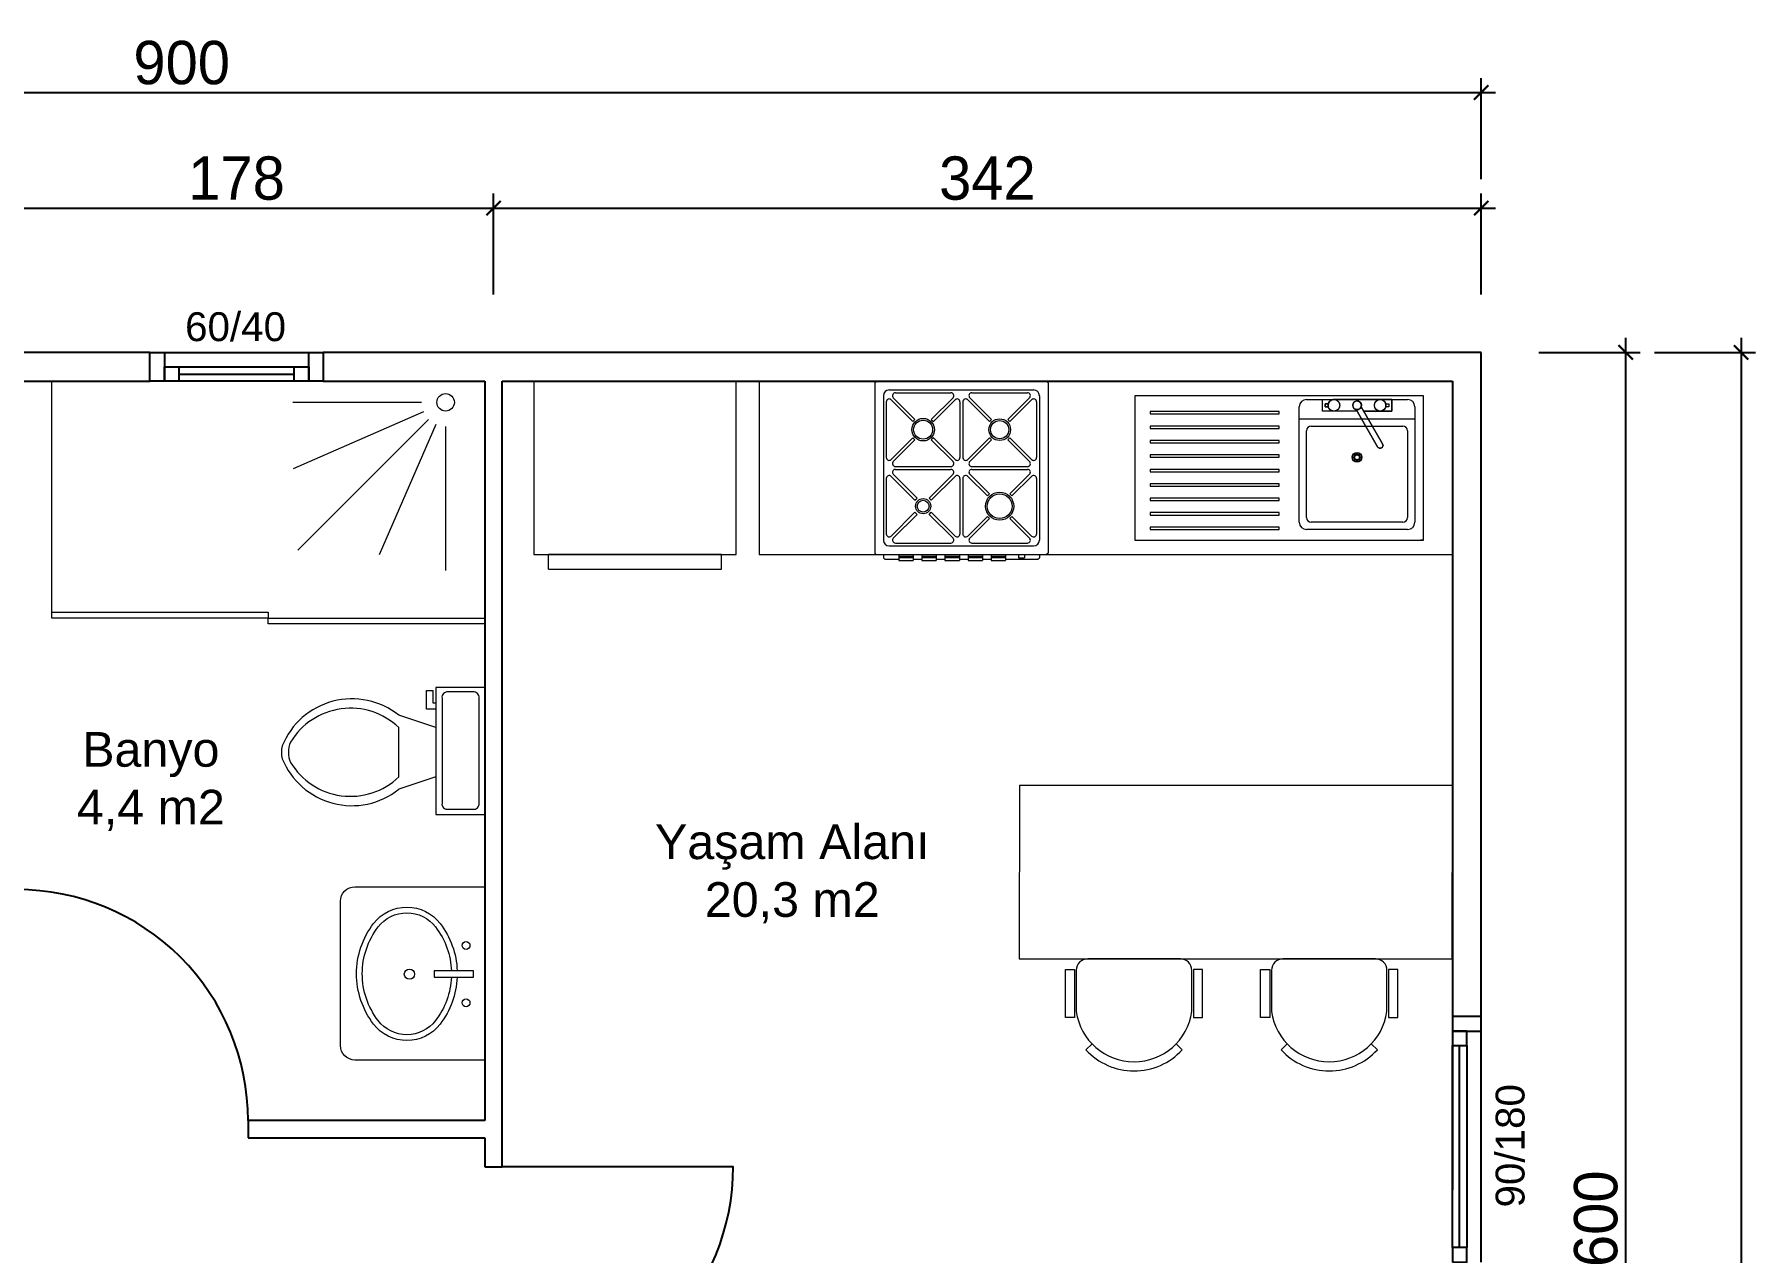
# Model space of a CAD drawing. Header units: inches. Extents: x 321 to 21697, y 7 to 6462.
# Drawn here: x 17671 to 18267, y 4582 to 5004 of the extents above; entities that cross this region are included whole.
import ezdxf

# ---------------------------------------------------------------- set-up
doc = ezdxf.new("R2010")
doc.units = ezdxf.units.IN
doc.header["$MEASUREMENT"] = 0
doc.layers.add('Kapı', color=154, linetype='Continuous', true_color=0x0c4697)
doc.layers.add('Pencere', color=141, linetype='Continuous')
doc.layers.add('tefris', color=8, linetype='Continuous', lineweight=5)
doc.layers.add('tefriş', color=8, linetype='Continuous', lineweight=0)
doc.styles.add('DIŞ ÖLÇÜ', font='FRAMDCN.TTF', dxfattribs={"height": 15})
doc.styles.get("Standard").update_dxf_attribs({"font": 'arial.ttf'})
doc.dimstyles.new('YAZI STİLİ', dxfattribs={"dimscale": 0.5, "dimtxt": 15, "dimasz": 10, "dimexe": 10, "dimexo": 10, "dimgap": 5, "dimtad": 1, "dimdec": 0, "dimtxsty": 'DIŞ ÖLÇÜ', "dimblk": 'ARCHTICK', "dimcen": 2.5, "dimdle": 10, "dimadec": 0, "dimazin": 0, "dimtfac": 1, "dimtdec": 0, "dimtix": 1, "dimtmove": 0, "dimatfit": 3, "dimldrblk": 'ARCHTICK', "dimfxl": 60, "dimfxlon": 1, "dimlwd": -1, "dimlwe": -1, "dimarcsym": 0})

# ---------------------------------------------------------------- blocks, each defined once
blk = doc.blocks.new('fewfe-flat-1')
at = {"layer": 'tefriş'}
for p, q in [((6.16, 29.99), (-14.84, 29.99)), ((-14.84, 29.99), (-14.84, 25.99)), ((-14.84, 25.99), (6.16, 25.99)), ((3.5, 25.25), (-14.5, 25.25)), ((6.16, 25.99), (6.16, 29.99)), ((-19.5, 20.25), (-19.5, -20.25)), ((17.67, 18.38), (20.27, 21.06)), ((17.67, -18.38), (20.27, -21.06)), ((-14.84, -26.01), (6.16, -26.01)), ((-14.84, -30.01), (-14.84, -26.01)), ((6.16, -30.01), (-14.84, -30.01)), ((-14.5, -25.25), (-7.9, -25.25)), ((-7.9, -25.25), (3.5, -25.25)), ((6.16, -26.01), (6.16, -30.01))]:
    blk.add_line(p, q, dxfattribs=at)
for centre, radius, start, end in [((-14.5, 20.25), 5, 90, 180), ((0, 0), 25.5, 277.87991, 82.12009), ((0.86, 0), 28.63, 312.66342, 47.33658), ((-14.5, -20.25), 5, 180, 270)]:
    blk.add_arc(centre, radius, start, end, dxfattribs=at)
blk = doc.blocks.new('_ArchTick')
at = {"color": 0, "linetype": 'ByBlock', "const_width": 0.15}
blk.add_lwpolyline([(-0.5, -0.5), (0.5, 0.5)], dxfattribs=at)
blk = doc.blocks.new('*D456')
at = {"color": 0, "transparency": 16777216}
for p, q in [((17652.36, 4913.79), (17652.36, 4948.79)), ((17830.36, 4913.79), (17830.36, 4948.79)), ((17647.36, 4943.79), (17835.36, 4943.79))]:
    blk.add_line(p, q, dxfattribs=at)
at = {"layer": 'Defpoints', "color": 0, "transparency": 16777216}
for p in [(17830.36, 4943.79), (17652.36, 4883.79), (17830.36, 4883.79)]:
    blk.add_point(p, dxfattribs=at)
at = {"color": 0, "transparency": 16777216, "xscale": 5, "yscale": 5, "zscale": 5, "rotation": 180}
blk.add_blockref('_ArchTick', (17652.36, 4943.79), dxfattribs=at)
at = {"color": 0, "transparency": 16777216, "xscale": 5, "yscale": 5, "zscale": 5}
blk.add_blockref('_ArchTick', (17830.36, 4943.79), dxfattribs=at)
at = {"color": 0, "transparency": 16777216, "insert": (17741.36, 4954.06), "char_height": 15, "attachment_point": 5, "style": 'DIŞ ÖLÇÜ'}
blk.add_mtext('178', dxfattribs=at)
blk = doc.blocks.new('*D457')
at = {"color": 0, "transparency": 16777216}
for p, q in [((17830.36, 4913.79), (17830.36, 4948.79)), ((18172.36, 4913.79), (18172.36, 4948.79)), ((17825.36, 4943.79), (18177.36, 4943.79))]:
    blk.add_line(p, q, dxfattribs=at)
at = {"layer": 'Defpoints', "color": 0, "transparency": 16777216}
for p in [(18172.36, 4943.79), (18172.36, 4893.79), (17830.36, 4883.79)]:
    blk.add_point(p, dxfattribs=at)
at = {"color": 0, "transparency": 16777216, "xscale": 5, "yscale": 5, "zscale": 5, "rotation": 180}
blk.add_blockref('_ArchTick', (17830.36, 4943.79), dxfattribs=at)
at = {"color": 0, "transparency": 16777216, "xscale": 5, "yscale": 5, "zscale": 5}
blk.add_blockref('_ArchTick', (18172.36, 4943.79), dxfattribs=at)
at = {"color": 0, "transparency": 16777216, "insert": (18001.36, 4954.06), "char_height": 15, "attachment_point": 5, "style": 'DIŞ ÖLÇÜ'}
blk.add_mtext('342', dxfattribs=at)
blk = doc.blocks.new('*D458')
at = {"color": 0, "transparency": 16777216}
for p, q in [((18192.36, 4893.79), (18227.36, 4893.79)), ((18222.36, 4898.79), (18222.36, 4288.79)), ((18192.36, 4293.79), (18227.36, 4293.79))]:
    blk.add_line(p, q, dxfattribs=at)
at = {"layer": 'Defpoints', "color": 0, "transparency": 16777216}
for p in [(18172.36, 4893.79), (18172.36, 4293.79), (18222.36, 4293.79)]:
    blk.add_point(p, dxfattribs=at)
at = {"color": 0, "transparency": 16777216, "xscale": 5, "yscale": 5, "zscale": 5}
for p, rotation in [((18222.36, 4893.79), 90), ((18222.36, 4293.79), 270)]:
    blk.add_blockref('_ArchTick', p, dxfattribs=dict(at, rotation=rotation))
at = {"color": 0, "transparency": 16777216, "insert": (18212.09, 4593.79), "char_height": 15, "attachment_point": 5, "rotation": 90, "style": 'DIŞ ÖLÇÜ'}
blk.add_mtext('600', dxfattribs=at)
blk = doc.blocks.new('*D451')
at = {"color": 0, "transparency": 16777216}
for p, q in [((17272.36, 4953.79), (17272.36, 4988.79)), ((18172.36, 4953.79), (18172.36, 4988.79)), ((17267.36, 4983.79), (18177.36, 4983.79))]:
    blk.add_line(p, q, dxfattribs=at)
at = {"layer": 'Defpoints', "color": 0, "transparency": 16777216}
for p in [(18172.36, 4983.79), (17272.36, 4893.79), (18172.36, 4893.79)]:
    blk.add_point(p, dxfattribs=at)
at = {"color": 0, "transparency": 16777216, "xscale": 5, "yscale": 5, "zscale": 5, "rotation": 180}
blk.add_blockref('_ArchTick', (17272.36, 4983.79), dxfattribs=at)
at = {"color": 0, "transparency": 16777216, "xscale": 5, "yscale": 5, "zscale": 5}
blk.add_blockref('_ArchTick', (18172.36, 4983.79), dxfattribs=at)
at = {"color": 0, "transparency": 16777216, "insert": (17722.36, 4994.06), "char_height": 15, "attachment_point": 5, "style": 'DIŞ ÖLÇÜ'}
blk.add_mtext('900', dxfattribs=at)
blk = doc.blocks.new('*D452')
at = {"color": 0, "transparency": 16777216}
for p, q in [((18232.36, 4893.79), (18267.36, 4893.79)), ((18262.36, 4898.79), (18262.36, 4043.79)), ((18232.36, 4048.79), (18267.36, 4048.79))]:
    blk.add_line(p, q, dxfattribs=at)
at = {"layer": 'Defpoints', "color": 0, "transparency": 16777216}
for p in [(18172.36, 4893.79), (18172.36, 4048.79), (18262.36, 4048.79)]:
    blk.add_point(p, dxfattribs=at)
at = {"color": 0, "transparency": 16777216, "xscale": 5, "yscale": 5, "zscale": 5}
for p, rotation in [((18262.36, 4893.79), 90), ((18262.36, 4048.79), 270)]:
    blk.add_blockref('_ArchTick', p, dxfattribs=dict(at, rotation=rotation))
at = {"color": 0, "transparency": 16777216, "insert": (18252.09, 4471.29), "char_height": 15, "attachment_point": 5, "rotation": 90, "style": 'DIŞ ÖLÇÜ'}
blk.add_mtext('845', dxfattribs=at)

msp = doc.modelspace()

# ---------------------------------------------------------------- linework, layer by layer
at = {"lineweight": 25}
for p, q in [((17711.36, 4893.79), (17272.36, 4893.79)), ((17711.36, 4883.79), (17711.36, 4893.79)), ((18172.36, 4893.79), (17771.36, 4893.79)), ((17771.36, 4893.79), (17771.36, 4883.79)), ((18172.36, 4603.79), (18172.36, 4893.79)), ((17655.36, 4883.79), (17711.36, 4883.79)), ((17771.36, 4883.79), (17827.36, 4883.79)), ((17827.36, 4883.79), (17827.36, 4627.79)), ((17833.36, 4621.79), (17833.36, 4883.79)), ((17833.36, 4883.79), (18162.36, 4883.79)), ((18162.36, 4883.79), (18162.36, 4603.79)), ((18172.36, 4663.79), (18162.36, 4663.79)), ((18172.36, 4663.79), (18162.36, 4663.79)), ((17827.36, 4627.79), (17745.36, 4627.79)), ((17745.36, 4627.79), (17745.36, 4621.79)), ((17745.36, 4621.79), (17827.36, 4621.79)), ((17827.36, 4621.79), (17827.36, 4611.79)), ((17833.36, 4611.79), (17833.36, 4621.79)), ((17833.36, 4621.79), (17833.36, 4621.79)), ((17827.36, 4611.79), (17833.36, 4611.79))]:
    msp.add_line(p, q, dxfattribs=at)
msp.add_line((18172.36, 4663.79), (18162.36, 4663.79))
at = {"layer": 'Kapı'}
for points in [[(17745.36, 4627.79, 0.414214), (17665.36, 4707.79), (17665.36, 4627.79)], [(17833.36, 4531.79, 0.414214), (17913.36, 4611.79), (17833.36, 4611.79)]]:
    msp.add_lwpolyline(points, format="xyb", dxfattribs=at)
at = {"layer": 'Pencere'}
for p, q in [((17716.36, 4893.79), (17766.36, 4893.79)), ((17721.36, 4888.79), (17761.36, 4888.79)), ((17721.36, 4886.29), (17761.36, 4886.29)), ((17761.36, 4883.79), (17721.36, 4883.79)), ((18172.36, 4578.79), (18172.36, 4658.79)), ((18162.36, 4583.79), (18162.36, 4653.79)), ((18164.86, 4583.79), (18164.86, 4653.79)), ((18167.36, 4653.79), (18167.36, 4583.79))]:
    msp.add_line(p, q, dxfattribs=at)
for points in [[(17711.36, 4893.79), (17716.36, 4893.79), (17716.36, 4883.79), (17711.36, 4883.79), (17711.36, 4893.79)], [(17766.36, 4893.79), (17771.36, 4893.79), (17771.36, 4883.79), (17766.36, 4883.79), (17766.36, 4893.79)], [(17716.36, 4883.79), (17716.36, 4888.79), (17721.36, 4888.79), (17721.36, 4883.79), (17716.36, 4883.79)], [(17761.36, 4883.79), (17761.36, 4888.79), (17766.36, 4888.79), (17766.36, 4883.79), (17761.36, 4883.79)], [(18172.36, 4658.79), (18172.36, 4663.79), (18162.36, 4663.79), (18162.36, 4658.79), (18172.36, 4658.79)], [(18162.36, 4653.79), (18167.36, 4653.79), (18167.36, 4658.79), (18162.36, 4658.79), (18162.36, 4653.79)], [(18162.36, 4578.79), (18167.36, 4578.79), (18167.36, 4583.79), (18162.36, 4583.79), (18162.36, 4578.79)]]:
    msp.add_lwpolyline(points, dxfattribs=at)
at = {"layer": 'tefris'}
for p, q in [((17677.36, 4801.79), (17677.36, 4883.79)), ((17962.86, 4883.79), (17962.36, 4883.29)), ((17962.36, 4883.29), (17962.36, 4824.29)), ((17962.86, 4883.79), (18021.86, 4883.79)), ((18021.86, 4883.79), (18022.36, 4883.29)), ((18022.36, 4883.29), (18022.36, 4824.29)), ((17965.36, 4878.79), (17965.36, 4828.79)), ((17966.36, 4876.67), (17966.36, 4857.41)), ((17967.36, 4880.79), (18017.36, 4880.79)), ((17968.07, 4877.37), (17975.57, 4869.87)), ((17968.77, 4878.08), (17976.28, 4870.57)), ((17969.48, 4879.79), (17988.74, 4879.79)), ((17989.45, 4878.08), (17981.94, 4870.57)), ((17990.15, 4877.37), (17982.64, 4869.87)), ((17991.86, 4876.67), (17991.86, 4857.41)), ((17992.86, 4876.67), (17992.86, 4857.41)), ((18002.07, 4869.87), (17994.57, 4877.37)), ((18002.78, 4870.57), (17995.27, 4878.08)), ((17995.98, 4879.79), (18015.24, 4879.79)), ((18008.44, 4870.57), (18015.95, 4878.08)), ((18009.14, 4869.87), (18016.65, 4877.37)), ((18018.36, 4876.67), (18018.36, 4857.41)), ((18019.36, 4878.79), (18019.36, 4828.79)), ((18052.36, 4878.79), (18052.36, 4877.79)), ((17976.28, 4870.57), (17975.57, 4869.87)), ((17981.94, 4870.57), (17982.64, 4869.87)), ((18002.07, 4869.87), (18002.78, 4870.57)), ((18009.14, 4869.87), (18008.44, 4870.57)), ((17975.57, 4864.21), (17968.07, 4856.7)), ((17976.28, 4863.5), (17968.77, 4855.99)), ((17975.57, 4864.21), (17976.28, 4863.5)), ((17982.64, 4864.21), (17981.94, 4863.5)), ((17981.94, 4863.5), (17989.45, 4855.99)), ((17982.64, 4864.21), (17990.15, 4856.7)), ((17994.57, 4856.7), (18002.07, 4864.21)), ((17995.27, 4855.99), (18002.78, 4863.5)), ((18002.78, 4863.5), (18002.07, 4864.21)), ((18008.44, 4863.5), (18009.14, 4864.21)), ((18015.95, 4855.99), (18008.44, 4863.5)), ((18016.65, 4856.7), (18009.14, 4864.21)), ((17968.77, 4851.58), (17976.99, 4843.37)), ((17969.48, 4854.29), (17988.74, 4854.29)), ((17969.48, 4853.29), (17988.74, 4853.29)), ((17981.23, 4843.37), (17989.45, 4851.58)), ((17995.27, 4851.58), (18002.07, 4844.78)), ((17995.98, 4854.29), (18015.24, 4854.29)), ((17995.98, 4853.29), (18015.24, 4853.29)), ((18009.14, 4844.78), (18015.95, 4851.58)), ((17966.36, 4850.17), (17966.36, 4830.91)), ((17968.07, 4850.87), (17976.28, 4842.66)), ((17981.94, 4842.66), (17990.15, 4850.87)), ((17991.86, 4850.17), (17991.86, 4830.91)), ((17992.86, 4850.17), (17992.86, 4830.91)), ((17994.57, 4850.87), (18001.37, 4844.07)), ((18009.85, 4844.07), (18016.65, 4850.87)), ((18018.36, 4850.17), (18018.36, 4830.91)), ((17976.28, 4842.66), (17976.99, 4843.37)), ((17981.23, 4843.37), (17981.94, 4842.66)), ((18001.37, 4844.07), (18002.07, 4844.78)), ((18009.14, 4844.78), (18009.85, 4844.07)), ((17968.07, 4830.2), (17976.28, 4838.42)), ((17968.77, 4829.49), (17976.99, 4837.71)), ((17976.28, 4838.42), (17976.99, 4837.71)), ((17981.23, 4837.71), (17981.94, 4838.42)), ((17981.23, 4837.71), (17989.45, 4829.49)), ((17981.94, 4838.42), (17990.15, 4830.2)), ((17994.57, 4830.2), (18001.37, 4837)), ((17995.27, 4829.49), (18002.07, 4836.3)), ((18001.37, 4837), (18002.07, 4836.3)), ((18009.14, 4836.3), (18009.85, 4837)), ((18009.14, 4836.3), (18015.95, 4829.49)), ((18009.85, 4837), (18016.65, 4830.2)), ((17969.48, 4827.79), (17988.74, 4827.79)), ((17995.98, 4827.79), (18015.24, 4827.79)), ((18152.36, 4828.79), (18151.36, 4828.79)), ((17909.33, 4818.79), (17909.33, 4823.79)), ((17962.86, 4823.79), (17962.36, 4824.29)), ((17962.86, 4823.79), (18021.86, 4823.79)), ((17965.36, 4823.79), (17965.36, 4822.7)), ((17965.36, 4822.7), (17965.86, 4822.2)), ((17965.86, 4822.2), (17970.67, 4822.2)), ((17967.36, 4826.79), (18017.36, 4826.79)), ((17970.67, 4823.79), (17970.67, 4821.79)), ((17970.67, 4823.29), (17975.67, 4823.29)), ((17970.67, 4822.79), (17975.67, 4822.79)), ((17970.67, 4821.79), (17975.67, 4821.79)), ((17975.67, 4823.79), (17975.67, 4821.79)), ((17975.67, 4822.2), (17978.67, 4822.2)), ((17978.67, 4823.79), (17978.67, 4821.79)), ((17978.67, 4823.29), (17983.67, 4823.29)), ((17978.67, 4822.79), (17983.67, 4822.79)), ((17978.67, 4821.79), (17983.67, 4821.79)), ((17983.67, 4823.79), (17983.67, 4821.79)), ((17983.67, 4822.2), (17986.67, 4822.2)), ((17986.67, 4823.79), (17986.67, 4821.79)), ((17986.67, 4823.29), (17991.67, 4823.29)), ((17986.67, 4822.79), (17991.67, 4822.79)), ((17986.67, 4821.79), (17991.67, 4821.79)), ((17991.67, 4823.79), (17991.67, 4821.79)), ((17991.67, 4822.2), (17994.67, 4822.2)), ((17994.67, 4823.79), (17994.67, 4821.79)), ((17994.67, 4823.29), (17999.67, 4823.29)), ((17994.67, 4822.79), (17999.67, 4822.79)), ((17994.67, 4821.79), (17999.67, 4821.79)), ((17999.67, 4823.79), (17999.67, 4821.79)), ((17999.67, 4822.2), (18002.67, 4822.2)), ((18002.67, 4823.79), (18002.67, 4821.79)), ((18002.67, 4823.29), (18007.67, 4823.29)), ((18002.67, 4822.79), (18007.67, 4822.79)), ((18002.67, 4821.79), (18007.67, 4821.79)), ((18007.67, 4823.79), (18007.67, 4821.79)), ((18007.67, 4822.2), (18018.86, 4822.2)), ((18012.17, 4823.79), (18012.17, 4822.7)), ((18012.17, 4822.7), (18014.17, 4822.7)), ((18014.17, 4823.79), (18014.17, 4822.7)), ((18018.86, 4822.2), (18019.36, 4822.7)), ((18019.36, 4823.79), (18019.36, 4822.7)), ((18022.36, 4824.29), (18021.86, 4823.79)), ((17807.15, 4770.3), (17807.15, 4776.72)), ((17807.15, 4776.72), (17809.29, 4776.72)), ((17809.29, 4776.72), (17809.29, 4772.44)), ((17810.36, 4763.89), (17797.53, 4768.16)), ((17810.36, 4770.3), (17807.15, 4770.3)), ((17809.29, 4772.44), (17810.36, 4772.44)), ((17797.53, 4746.78), (17797.53, 4763.89)), ((17810.36, 4746.78), (17797.53, 4742.5)), ((17814.64, 4735.58), (17823.2, 4735.58))]:
    msp.add_line(p, q, dxfattribs=at)
at = {"layer": 'tefris', "linetype": 'Continuous'}
for p, q in [((18152.36, 4878.79), (18052.36, 4878.79)), ((18052.36, 4878.79), (18052.36, 4828.79)), ((18111.86, 4877.47), (18146.86, 4877.47)), ((18117.36, 4873.47), (18117.36, 4877.47)), ((18117.36, 4877.47), (18141.36, 4877.47)), ((18117.36, 4873.47), (18117.36, 4877.47)), ((18117.36, 4877.47), (18141.36, 4877.47)), ((18119.47, 4875.97), (18118.36, 4875.97)), ((18118.36, 4875.97), (18118.36, 4874.97)), ((18118.36, 4874.97), (18118.36, 4875.97)), ((18118.36, 4875.97), (18119.42, 4875.97)), ((18119.42, 4875.97), (18119.36, 4875.47)), ((18119.36, 4875.47), (18119.39, 4875.14)), ((18119.62, 4876.46), (18119.42, 4875.97)), ((18119.42, 4875.97), (18119.48, 4876.15)), ((18119.48, 4876.15), (18119.62, 4876.46)), ((18119.62, 4876.46), (18119.82, 4876.75)), ((18119.82, 4876.75), (18119.62, 4876.46)), ((18119.82, 4876.75), (18120.08, 4877)), ((18120.08, 4877), (18119.82, 4876.75)), ((18120.08, 4877), (18120.36, 4877.2)), ((18120.36, 4877.2), (18120.08, 4877)), ((18120.36, 4877.2), (18120.67, 4877.34)), ((18120.67, 4877.34), (18120.36, 4877.2)), ((18120.67, 4877.34), (18121.03, 4877.44)), ((18121.03, 4877.44), (18120.67, 4877.34)), ((18121.03, 4877.44), (18121.36, 4877.47)), ((18121.36, 4877.47), (18121.03, 4877.44)), ((18141.36, 4877.47), (18121.36, 4877.47)), ((18121.36, 4877.47), (18121.71, 4877.43)), ((18121.71, 4877.43), (18122.05, 4877.34)), ((18122.05, 4877.34), (18122.36, 4877.2)), ((18122.36, 4877.2), (18122.64, 4877)), ((18122.64, 4877), (18122.89, 4876.75)), ((18122.89, 4876.75), (18123.07, 4876.5)), ((18123.07, 4876.5), (18123.23, 4876.18)), ((18123.23, 4876.18), (18123.33, 4875.81)), ((18123.33, 4875.81), (18123.36, 4875.47)), ((18123.36, 4875.47), (18123.33, 4875.11)), ((18127.89, 4875.76), (18127.86, 4875.47)), ((18127.86, 4875.47), (18127.89, 4875.18)), ((18127.97, 4876.04), (18127.89, 4875.76)), ((18128.11, 4876.3), (18127.97, 4876.04)), ((18128.29, 4876.52), (18128.11, 4876.3)), ((18128.52, 4876.71), (18128.29, 4876.52)), ((18128.78, 4876.85), (18128.52, 4876.71)), ((18129.06, 4876.93), (18128.78, 4876.85)), ((18129.36, 4876.97), (18129.06, 4876.93)), ((18129.66, 4876.94), (18129.36, 4876.97)), ((18129.36, 4876.97), (18129.66, 4876.94)), ((18129.92, 4876.86), (18129.66, 4876.94)), ((18129.66, 4876.94), (18129.92, 4876.86)), ((18130.19, 4876.71), (18129.92, 4876.86)), ((18129.92, 4876.86), (18130.19, 4876.71)), ((18130.42, 4876.53), (18130.19, 4876.71)), ((18130.19, 4876.71), (18130.42, 4876.53)), ((18130.61, 4876.3), (18130.42, 4876.53)), ((18130.42, 4876.53), (18130.61, 4876.3)), ((18130.75, 4876.04), (18130.61, 4876.3)), ((18130.61, 4876.3), (18130.75, 4876.04)), ((18130.83, 4875.77), (18130.75, 4876.04)), ((18130.75, 4876.04), (18130.83, 4875.77)), ((18130.86, 4875.47), (18130.83, 4875.77)), ((18130.83, 4875.77), (18130.86, 4875.47)), ((18130.83, 4875.18), (18130.86, 4875.47)), ((18130.86, 4875.47), (18130.83, 4875.18)), ((18135.36, 4875.47), (18135.39, 4875.81)), ((18135.39, 4875.12), (18135.36, 4875.47)), ((18135.39, 4875.81), (18135.48, 4876.15)), ((18135.48, 4876.15), (18135.63, 4876.47)), ((18135.63, 4876.47), (18135.83, 4876.75)), ((18135.83, 4876.75), (18136.06, 4876.98)), ((18136.06, 4876.98), (18136.35, 4877.19)), ((18136.35, 4877.19), (18136.67, 4877.34)), ((18136.67, 4877.34), (18137.01, 4877.43)), ((18137.01, 4877.43), (18137.35, 4877.47)), ((18137.35, 4877.47), (18137.71, 4877.43)), ((18137.71, 4877.43), (18138.05, 4877.34)), ((18138.05, 4877.34), (18138.37, 4877.19)), ((18138.37, 4877.19), (18138.64, 4877)), ((18138.64, 4877), (18138.89, 4876.75)), ((18138.89, 4876.75), (18139.09, 4876.46)), ((18139.09, 4876.46), (18139.24, 4876.14)), ((18139.24, 4876.14), (18139.3, 4875.97)), ((18139.33, 4875.81), (18139.24, 4876.14)), ((18139.24, 4876.14), (18139.29, 4875.97)), ((18139.25, 4875.97), (18140.36, 4875.97)), ((18139.29, 4875.97), (18139.3, 4875.97)), ((18139.3, 4875.97), (18139.29, 4875.97)), ((18139.29, 4875.97), (18139.3, 4875.97)), ((18139.3, 4875.97), (18140.36, 4875.97)), ((18139.3, 4875.97), (18139.33, 4875.81)), ((18139.36, 4875.47), (18139.33, 4875.81)), ((18139.33, 4875.81), (18139.36, 4875.47)), ((18139.33, 4875.12), (18139.36, 4875.47)), ((18139.36, 4875.47), (18139.33, 4875.12)), ((18140.36, 4875.97), (18140.36, 4874.97)), ((18140.36, 4875.97), (18140.36, 4874.97)), ((18141.36, 4877.47), (18141.36, 4873.47)), ((18141.36, 4877.47), (18141.36, 4873.47)), ((18141.36, 4873.47), (18141.36, 4877.47)), ((18152.36, 4828.79), (18152.36, 4878.79)), ((18102.4, 4873.3), (18057.77, 4873.3)), ((18057.77, 4873.3), (18057.77, 4872.47)), ((18057.77, 4872.47), (18102.4, 4872.47)), ((18102.4, 4872.47), (18102.4, 4873.3)), ((18109.36, 4834.97), (18109.36, 4874.97)), ((18109.36, 4870.8), (18149.36, 4870.8)), ((18129.35, 4873.47), (18117.36, 4873.47)), ((18129.35, 4873.47), (18117.36, 4873.47)), ((18118.36, 4874.97), (18119.47, 4874.97)), ((18119.42, 4874.97), (18118.36, 4874.97)), ((18119.39, 4875.14), (18119.43, 4874.97)), ((18119.49, 4874.77), (18119.42, 4874.97)), ((18119.43, 4874.97), (18119.42, 4874.97)), ((18119.63, 4874.46), (18119.49, 4874.77)), ((18119.81, 4874.2), (18119.63, 4874.46)), ((18120.06, 4873.94), (18119.81, 4874.2)), ((18120.35, 4873.74), (18120.06, 4873.94)), ((18120.65, 4873.59), (18120.35, 4873.74)), ((18121.02, 4873.49), (18120.65, 4873.59)), ((18121.36, 4873.47), (18121.02, 4873.49)), ((18121.7, 4873.49), (18121.36, 4873.47)), ((18122.04, 4873.58), (18121.7, 4873.49)), ((18122.36, 4873.73), (18122.04, 4873.58)), ((18122.64, 4873.93), (18122.36, 4873.73)), ((18122.89, 4874.18), (18122.64, 4873.93)), ((18123.09, 4874.46), (18122.89, 4874.18)), ((18123.24, 4874.77), (18123.09, 4874.46)), ((18123.33, 4875.11), (18123.24, 4874.77)), ((18127.89, 4875.18), (18127.97, 4874.9)), ((18127.97, 4874.9), (18128.11, 4874.63)), ((18128.11, 4874.63), (18128.3, 4874.4)), ((18128.3, 4874.4), (18128.53, 4874.22)), ((18128.53, 4874.22), (18128.79, 4874.08)), ((18128.79, 4874.08), (18129.06, 4874)), ((18129.06, 4874), (18129.36, 4873.97)), ((18129.06, 4873.98), (18136.49, 4861.11)), ((18136.49, 4861.11), (18129.06, 4873.98)), ((18129.06, 4873.98), (18129.35, 4873.47)), ((18129.36, 4873.97), (18129.65, 4873.99)), ((18129.65, 4873.99), (18129.93, 4874.08)), ((18129.93, 4874.08), (18130.19, 4874.21)), ((18130.19, 4874.21), (18130.42, 4874.4)), ((18130.42, 4874.4), (18130.6, 4874.63)), ((18130.6, 4874.63), (18130.74, 4874.89)), ((18130.74, 4874.89), (18130.83, 4875.18)), ((18130.83, 4875.18), (18130.78, 4875)), ((18130.78, 4875), (18130.8, 4874.98)), ((18138.23, 4862.11), (18130.8, 4874.98)), ((18130.8, 4874.98), (18138.23, 4862.11)), ((18141.36, 4873.47), (18131.66, 4873.47)), ((18141.36, 4873.47), (18131.67, 4873.47)), ((18131.67, 4873.47), (18137.36, 4873.47)), ((18135.48, 4874.78), (18135.39, 4875.12)), ((18135.63, 4874.46), (18135.48, 4874.78)), ((18135.84, 4874.17), (18135.63, 4874.46)), ((18136.07, 4873.94), (18135.84, 4874.17)), ((18136.36, 4873.73), (18136.07, 4873.94)), ((18136.67, 4873.59), (18136.36, 4873.73)), ((18137.01, 4873.5), (18136.67, 4873.59)), ((18137.36, 4873.47), (18137.01, 4873.5)), ((18137.71, 4873.5), (18137.36, 4873.47)), ((18137.36, 4873.47), (18141.36, 4873.47)), ((18138.04, 4873.59), (18137.71, 4873.5)), ((18138.35, 4873.73), (18138.04, 4873.59)), ((18138.63, 4873.92), (18138.35, 4873.73)), ((18138.89, 4874.18), (18138.63, 4873.92)), ((18139.09, 4874.46), (18138.89, 4874.18)), ((18139.24, 4874.78), (18139.09, 4874.46)), ((18139.29, 4874.97), (18139.24, 4874.78)), ((18140.36, 4874.97), (18139.25, 4874.97)), ((18139.29, 4874.97), (18139.33, 4875.12)), ((18139.33, 4875.12), (18139.29, 4874.97)), ((18139.3, 4874.97), (18139.29, 4874.97)), ((18140.36, 4874.97), (18139.3, 4874.97)), ((18149.36, 4874.97), (18149.36, 4834.97)), ((18102.4, 4868.3), (18057.77, 4868.3)), ((18057.77, 4868.3), (18057.77, 4867.47)), ((18057.77, 4867.47), (18102.4, 4867.47)), ((18102.4, 4867.47), (18102.4, 4868.3)), ((18111.86, 4836.63), (18111.86, 4866.63)), ((18113.53, 4868.3), (18145.19, 4868.3)), ((18146.86, 4866.63), (18146.86, 4836.63)), ((18102.4, 4863.3), (18057.77, 4863.3)), ((18057.77, 4863.3), (18057.77, 4862.47)), ((18057.77, 4862.47), (18102.4, 4862.47)), ((18102.4, 4858.3), (18057.77, 4858.3)), ((18057.77, 4858.3), (18057.77, 4857.47)), ((18057.77, 4857.47), (18102.4, 4857.47)), ((18102.4, 4862.47), (18102.4, 4863.3)), ((18102.4, 4857.47), (18102.4, 4858.3)), ((18136.65, 4860.9), (18136.49, 4861.11)), ((18136.86, 4860.74), (18136.65, 4860.9)), ((18137.1, 4860.64), (18136.86, 4860.74)), ((18137.36, 4860.61), (18137.1, 4860.64)), ((18137.62, 4860.64), (18137.36, 4860.61)), ((18137.86, 4860.74), (18137.62, 4860.64)), ((18138.07, 4860.9), (18137.86, 4860.74)), ((18138.22, 4861.11), (18138.07, 4860.9)), ((18138.33, 4861.36), (18138.22, 4861.11)), ((18138.23, 4862.11), (18138.33, 4861.86)), ((18138.33, 4861.86), (18138.36, 4861.61)), ((18138.36, 4861.61), (18138.33, 4861.36)), ((18102.4, 4853.3), (18057.77, 4853.3)), ((18057.77, 4853.3), (18057.77, 4852.47)), ((18057.77, 4852.47), (18102.4, 4852.47)), ((18102.4, 4852.47), (18102.4, 4853.3)), ((18102.4, 4848.3), (18057.77, 4848.3)), ((18057.77, 4848.3), (18057.77, 4847.47)), ((18057.77, 4847.47), (18102.4, 4847.47)), ((18102.4, 4847.47), (18102.4, 4848.3)), ((18102.4, 4843.3), (18057.77, 4843.3)), ((18057.77, 4843.3), (18057.77, 4842.47)), ((18057.77, 4842.47), (18102.4, 4842.47)), ((18102.4, 4842.47), (18102.4, 4843.3)), ((18102.4, 4838.3), (18057.77, 4838.3)), ((18057.77, 4838.3), (18057.77, 4837.47)), ((18057.77, 4837.47), (18102.4, 4837.47)), ((18102.4, 4837.47), (18102.4, 4838.3)), ((18145.19, 4834.97), (18113.53, 4834.97)), ((18052.36, 4828.79), (18152.36, 4828.79)), ((18102.4, 4833.3), (18057.77, 4833.3)), ((18057.77, 4833.3), (18057.77, 4832.47)), ((18057.77, 4832.47), (18102.4, 4832.47)), ((18102.4, 4832.47), (18102.4, 4833.3)), ((18146.86, 4832.47), (18111.86, 4832.47))]:
    msp.add_line(p, q, dxfattribs=at)
at = {"layer": 'tefris', "ltscale": 0.05}
for p, q in [((17909.33, 4823.79), (17849.33, 4823.79)), ((17849.33, 4818.79), (17909.33, 4818.79))]:
    msp.add_line(p, q, dxfattribs=at)
at = {"layer": 'tefris', "ltscale": 50}
msp.add_line((17849.33, 4818.79), (17849.33, 4823.79), dxfattribs=at)
at = {"layer": 'tefris', "ltscale": 0.05}
msp.add_lwpolyline([(17844.33, 4883.79), (17844.33, 4823.79), (17914.33, 4823.79), (17914.33, 4883.79)], close=True, dxfattribs=at)
at = {"layer": 'tefris'}
for points in [[(17922.36, 4823.79), (18162.36, 4823.79), (18162.36, 4883.79), (17922.36, 4883.79)], [(17677.36, 4801.79), (17677.36, 4803.79), (17752.36, 4803.79), (17752.36, 4801.79)], [(17752.36, 4799.79), (17752.36, 4801.79), (17827.36, 4801.79), (17827.36, 4799.79)], [(17810.36, 4733.79), (17827.36, 4733.79), (17827.36, 4777.79), (17810.36, 4777.79)], [(18162.42, 4743.79), (18012.42, 4743.79), (18012.31, 4683.79), (18162.31, 4683.79)], [(17823.45, 4679.68), (17809.73, 4679.68), (17809.73, 4677.4), (17823.45, 4677.4)]]:
    msp.add_lwpolyline(points, close=True, dxfattribs=at)
for points in [[(17805.41, 4876.5), (17760.87, 4876.5)], [(17806.1, 4873.18), (17760.92, 4853.53)], [(17807.85, 4870.61), (17762.61, 4825.36)], [(17810.42, 4868.86), (17790.77, 4823.68)], [(17813.74, 4868.17), (17813.74, 4818.31)], [(17812.5, 4774.08), (17812.5, 4737.72)], [(17823.2, 4776.22), (17814.64, 4776.22)], [(17825.33, 4737.72), (17825.33, 4774.08)]]:
    msp.add_lwpolyline(points, dxfattribs=at)
msp.add_lwpolyline([(17777.36, 4653.76), (17777.36, 4703.76, -0.414214), (17782.36, 4708.76), (17827.36, 4708.76), (17827.36, 4648.76), (17782.36, 4648.76, -0.414214)], format="xyb", close=True, dxfattribs=at)
for points in [[(17817.74, 4677.4, -0.154394), (17811.84, 4661.19, -0.232963), (17800.33, 4655.52, -0.232963), (17788.82, 4661.19, -0.165299), (17782.9, 4678.62, -0.165299), (17788.82, 4696.05, -0.232963), (17800.33, 4701.72, -0.232963), (17811.84, 4696.05, -0.155826), (17817.75, 4679.68)], [(17815.74, 4677.49, -0.154394), (17810.26, 4662.41, -0.232963), (17800.33, 4657.52, -0.232963), (17790.4, 4662.41, -0.165299), (17784.9, 4678.62, -0.165299), (17790.4, 4694.83, -0.232963), (17800.33, 4699.72, -0.232963), (17810.26, 4694.83, -0.155826), (17815.75, 4679.6, -0.155826)]]:
    msp.add_lwpolyline(points, format="xyb", dxfattribs=at)
for centre, radius in [((17813.74, 4876.5), 3.03), ((17979.11, 4867.04), 3.89), ((17979.11, 4867.04), 3.29), ((18005.61, 4867.04), 3.76), ((18005.61, 4867.04), 3.16), ((17979.11, 4840.54), 2.64), ((17979.11, 4840.54), 2.04), ((18005.61, 4840.54), 4.88), ((18005.61, 4840.54), 4.28), ((17820.84, 4688.43), 1.35), ((17801.22, 4678.5), 1.77), ((17820.84, 4668.57), 1.35)]:
    msp.add_circle(centre, radius, dxfattribs=at)
at = {"layer": 'tefris', "linetype": 'Continuous'}
for centre, radius in [((18121.36, 4875.47), 2), ((18129.36, 4875.47), 1.5), ((18137.36, 4875.47), 2), ((18129.36, 4857.47), 1.67), ((18127.99, 4857.47), 0.195), ((18128.42, 4858.43), 0.195), ((18129.36, 4857.47), 1.1), ((18129.36, 4857.47), 0.833), ((18129.36, 4858.85), 0.195), ((18130.33, 4858.43), 0.195), ((18130.73, 4857.47), 0.195), ((18128.38, 4856.52), 0.195), ((18129.36, 4856.08), 0.195), ((18130.33, 4856.49), 0.195)]:
    msp.add_circle(centre, radius, dxfattribs=at)
at = {"layer": 'tefris'}
for centre, radius, start, end in [((17967.36, 4878.79), 2, 90, 180), ((17967.36, 4876.67), 1, 45, 180), ((17969.48, 4878.79), 1, 90, 225), ((17988.74, 4878.79), 1, 315, 90), ((17990.86, 4876.67), 1, 0, 135), ((17993.86, 4876.67), 1, 45, 180), ((17995.98, 4878.79), 1, 90, 225), ((18015.24, 4878.79), 1, 315, 90), ((18017.36, 4876.67), 1, 0, 135), ((18017.36, 4878.79), 2, 0, 90), ((17967.36, 4857.41), 1, 180, 315), ((17990.86, 4857.41), 1, 225, 0), ((17993.86, 4857.41), 1, 180, 315), ((18017.36, 4857.41), 1, 225, 0), ((17969.48, 4855.29), 1, 135, 270), ((17969.48, 4852.29), 1, 90, 225), ((17988.74, 4855.29), 1, 270, 45), ((17988.74, 4852.29), 1, 315, 90), ((17995.98, 4855.29), 1, 135, 270), ((17995.98, 4852.29), 1, 90, 225), ((18015.24, 4855.29), 1, 270, 45), ((18015.24, 4852.29), 1, 315, 90), ((17967.36, 4850.17), 1, 45, 180), ((17990.86, 4850.17), 1, 0, 135), ((17993.86, 4850.17), 1, 45, 180), ((18017.36, 4850.17), 1, 0, 135), ((17967.36, 4828.79), 2, 180, 270), ((17967.36, 4830.91), 1, 180, 315), ((17969.48, 4828.79), 1, 135, 270), ((17988.74, 4828.79), 1, 270, 45), ((17990.86, 4830.91), 1, 225, 0), ((17993.86, 4830.91), 1, 180, 315), ((17995.98, 4828.79), 1, 135, 270), ((18015.24, 4828.79), 1, 270, 45), ((18017.36, 4830.91), 1, 225, 0), ((18017.36, 4828.79), 2, 270, 0), ((17814.37, 4774.35), 1.89, 81.86998, 188.13018), ((17823.46, 4774.35), 1.89, 351.86998, 98.13018), ((17781.32, 4747.8), 26.03, 51.46919, 157.97152), ((17780.81, 4746.35), 24.23, 46.36781, 148.94691), ((17765.45, 4755.33), 8.55, 164.86061, 195.13955), ((17767.85, 4755.33), 8.55, 155.73191, 204.26826), ((17781.32, 4762.86), 26.03, 202.02851, 308.53079), ((17780.81, 4764.31), 24.23, 211.05309, 313.63217), ((17814.37, 4737.45), 1.89, 171.86998, 278.13018), ((17823.46, 4737.45), 1.89, 261.86998, 8.13018)]:
    msp.add_arc(centre, radius, start, end, dxfattribs=at)
at = {"layer": 'tefris', "linetype": 'Continuous'}
for centre, radius, start, end in [((18111.86, 4874.97), 2.5, 90, 180), ((18146.86, 4874.97), 2.5, 0, 90), ((18113.53, 4866.63), 1.67, 90, 180), ((18145.19, 4866.63), 1.67, 0, 90), ((18137.36, 4861.61), 1, 210, 30), ((18111.86, 4834.97), 2.5, 180, 270), ((18113.53, 4836.63), 1.67, 180, 270), ((18145.19, 4836.63), 1.67, 270, 0), ((18146.86, 4834.97), 2.5, 270, 0)]:
    msp.add_arc(centre, radius, start, end, dxfattribs=at)

# ---------------------------------------------------------------- block references
at = {"layer": 'tefris', "xscale": 0.7920000000000001, "yscale": 0.7920000000000001, "zscale": 0.7920000000000001, "rotation": 270}
for p in [(18052.14, 4668.34), (18119.72, 4668.34)]:
    msp.add_blockref('fewfe-flat-1', p, dxfattribs=at)

# ---------------------------------------------------------------- texts
at = {"attachment_point": 1}
for s, width, insert, char_height in [('\\pxqc;60/40', 43.9419, (17719.04, 4907.7), 10), ('\\pxqc;Banyo\\P4,4 m2', 116.5041, (17653.42, 4762.33), 12), ('\\pxqc;Yaşam Alanı\\P20,3 m2', 116.5041, (17875.53, 4730.34), 12)]:
    msp.add_mtext_dynamic_manual_height_columns(s, width=width, gutter_width=12.5, heights=[0], dxfattribs=dict(at, insert=insert, char_height=char_height))
at = {"insert": (18177.36, 4591.92), "char_height": 10, "attachment_point": 1, "rotation": 90}
msp.add_mtext_dynamic_manual_height_columns('\\pxqc;90/180', width=54.2877, gutter_width=12.5, heights=[0], dxfattribs=at)

# ---------------------------------------------------------------- dimensions: what is measured, and where the dimension line sits
dim = msp.add_linear_dim(base=(18172.36, 4983.79), p1=(17272.36, 4893.79), p2=(18172.36, 4893.79), dimstyle='YAZI STİLİ')
dim.commit()
dim.dimension.update_dxf_attribs({"geometry": '*D451', "text_midpoint": (17722.36, 4994.06)})
for base, p1, p2, picture, middle in [((17830.36, 4943.79), (17652.36, 4883.79), (17830.36, 4883.79), '*D456', (17741.36, 4954.06)), ((18172.36, 4943.79), (17830.36, 4883.79), (18172.36, 4893.79), '*D457', (18001.36, 4954.06))]:
    dim = msp.add_linear_dim(base=base, p1=p1, p2=p2, dimstyle='YAZI STİLİ', override={"dimtmove": 1})
    dim.commit()
    dim.dimension.update_dxf_attribs({"geometry": picture, "text_midpoint": middle})
for base, p2, picture, middle in [((18222.36, 4293.79), (18172.36, 4293.79), '*D458', (18212.09, 4593.79)), ((18262.36, 4048.79), (18172.36, 4048.79), '*D452', (18252.09, 4471.29))]:
    dim = msp.add_linear_dim(base=base, p1=(18172.36, 4893.79), p2=p2, angle=90, dimstyle='YAZI STİLİ')
    dim.commit()
    dim.dimension.update_dxf_attribs({"geometry": picture, "text_midpoint": middle})

doc.saveas('drawing.dxf')
